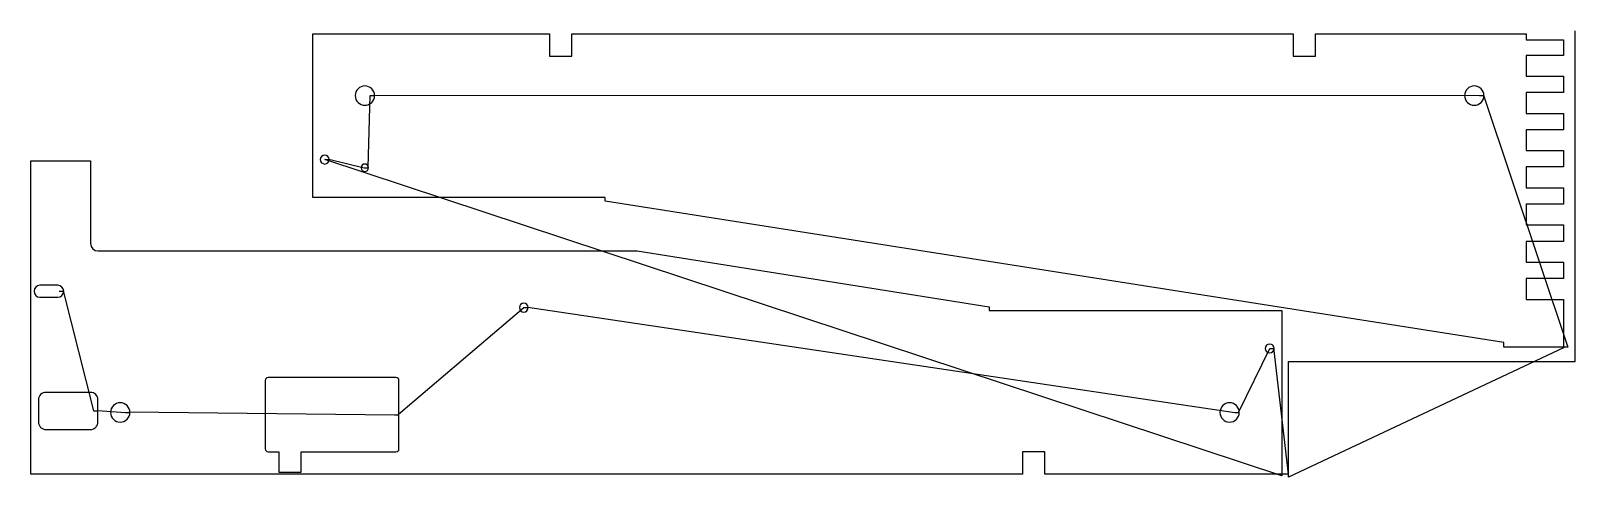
# Model space of a CAD drawing. Header units: metres. Extents: x 19 to 10408, y 0 to 3000.
import ezdxf

# ---------------------------------------------------------------- set-up
doc = ezdxf.new("R2010")
doc.units = ezdxf.units.M

msp = doc.modelspace()

# ---------------------------------------------------------------- linework, layer by layer
at = {"layer": 'TOOL_0'}
for p, q in [((1914.931, 1879), (1914.931, 2981)), ((1914.931, 2981), (3508.431, 2981)), ((3508.431, 2981), (3508.431, 2830)), ((3658.431, 2830), (3658.431, 2981)), ((3658.431, 2981), (8511.431, 2981)), ((8511.431, 2981), (8511.431, 2830)), ((8661.431, 2830), (8661.431, 2981)), ((8661.431, 2981), (10078.931, 2981)), ((10078.931, 2981), (10078.931, 2940)), ((10078.931, 2940), (10329.931, 2940)), ((10329.931, 2940), (10329.931, 2835)), ((10407.539, 2999), (10407.539, 3000)), ((10407.539, 777.324), (10407.539, 2999)), ((3508.431, 2830), (3658.431, 2830)), ((8511.431, 2830), (8661.431, 2830)), ((10329.931, 2835), (10078.931, 2835)), ((10078.931, 2835), (10078.931, 2695)), ((10078.931, 2695), (10329.931, 2695)), ((10329.931, 2695), (10329.931, 2585)), ((2287.395, 2083.536), (2300.931, 2565)), ((2300.931, 2565), (2330.931, 2565)), ((2330.931, 2565), (2327.395, 2568.536)), ((2327.395, 2568.536), (9763.931, 2565)), ((9763.931, 2565), (9793.931, 2565)), ((9793.931, 2565), (9790.395, 2568.536)), ((9790.395, 2568.536), (10359.177, 874)), ((10329.931, 2585), (10078.931, 2585)), ((10078.931, 2585), (10078.931, 2445)), ((10078.931, 2445), (10329.931, 2445)), ((10329.931, 2445), (10329.931, 2335)), ((10329.931, 2335), (10078.931, 2335)), ((10078.931, 2335), (10078.931, 2195)), ((10078.931, 2195), (10329.931, 2195)), ((10329.931, 2195), (10329.931, 2085)), ((19, 19.001), (19, 2125.501)), ((19, 2125.501), (420.75, 2125.501)), ((420.75, 2125.501), (420.75, 1569.751)), ((8433.991, 9.481), (1995.931, 2135)), ((1995.931, 2135), (2025.931, 2135)), ((2025.931, 2135), (2022.395, 2138.536)), ((2022.395, 2138.536), (2260.931, 2080)), ((2260.931, 2080), (2290.931, 2080)), ((2290.931, 2080), (2287.395, 2083.536)), ((10329.931, 2085), (10078.931, 2085)), ((10078.931, 2085), (10078.931, 1945)), ((3882.931, 1879), (1914.931, 1879)), ((3882.931, 1854.145), (3882.931, 1879)), ((10078.931, 1945), (10329.931, 1945)), ((10329.931, 1945), (10329.931, 1835)), ((9927.931, 904.145), (3882.931, 1854.145)), ((10329.931, 1835), (10078.931, 1835)), ((10078.931, 1835), (10078.931, 1695)), ((10078.931, 1695), (10329.931, 1695)), ((10329.931, 1695), (10329.931, 1585)), ((10329.931, 1585), (10078.931, 1585)), ((10078.931, 1585), (10078.931, 1445)), ((470, 1520.501), (4097.402, 1520.501)), ((4097.402, 1520.501), (6465.75, 1145.392)), ((10078.931, 1445), (10329.931, 1445)), ((10329.931, 1445), (10329.931, 1335)), ((200, 1289.751), (80, 1289.751)), ((210, 1249.751), (240, 1249.751)), ((240, 1249.751), (236.464, 1253.287)), ((236.464, 1253.287), (440, 444.751)), ((10329.931, 1335), (10078.931, 1335)), ((10078.931, 1335), (10078.931, 1195)), ((80, 1209.751), (200, 1209.751)), ((3365, 1139.751), (3361.464, 1143.287)), ((3361.464, 1143.287), (8118, 434.751)), ((6465.75, 1145.392), (6465.75, 1120.501)), ((10078.931, 1195), (10329.931, 1195)), ((10329.931, 1195), (10329.931, 874)), ((2491.464, 423.287), (3335, 1139.751)), ((3335, 1139.751), (3365, 1139.751)), ((6465.75, 1120.501), (8434, 1120.501)), ((8434, 1120.501), (8434, 19.001)), ((8144.464, 438.287), (8353, 864.751)), ((8353, 864.751), (8383, 864.751)), ((8383, 864.751), (8379.464, 868.287)), ((8379.464, 868.287), (8478.153, 18.731)), ((10329.823, 868.428), (8478.398, 0)), ((9927.931, 874), (9927.931, 904.145)), ((10329.931, 874), (9927.931, 874)), ((10329.931, 874), (10329.823, 868.428)), ((10359.177, 874), (10329.931, 874)), ((8478.398, 1), (8478.398, 777.324)), ((8478.398, 777.324), (10407.539, 777.324)), ((1595, 649.751), (1595, 189.751)), ((2475, 669.751), (1615, 669.751)), ((2495, 419.751), (2495, 649.751)), ((70, 519.751), (70, 369.751)), ((420, 569.751), (120, 569.751)), ((470, 444.751), (470, 519.751)), ((440, 444.751), (470, 444.751)), ((470, 444.751), (466.464, 448.287)), ((466.464, 448.287), (655, 434.751)), ((470, 369.751), (470, 444.751)), ((655, 434.751), (685, 434.751)), ((685, 434.751), (681.464, 438.287)), ((681.464, 438.287), (2465, 419.751)), ((2465, 419.751), (2495, 419.751)), ((2495, 419.751), (2491.464, 423.287)), ((2495, 189.751), (2495, 419.751)), ((8118, 434.751), (8148, 434.751)), ((8148, 434.751), (8144.464, 438.287)), ((120, 319.751), (420, 319.751)), ((1615, 169.751), (1687.5, 169.751)), ((1687.5, 169.751), (1687.5, 34.001)), ((1837.5, 34.001), (1837.5, 169.751)), ((1837.5, 169.751), (2475, 169.751)), ((6840.5, 169.751), (6690.5, 169.751)), ((6690.5, 169.751), (6690.5, 19.001)), ((6840.5, 19.001), (6840.5, 169.751)), ((6690.5, 19.001), (19, 19.001)), ((1687.5, 34.001), (1837.5, 34.001)), ((8434, 19.001), (6840.5, 19.001)), ((8434, 19.001), (8433.991, 9.481)), ((8478.153, 18.731), (8434, 19.001)), ((8478.398, 0), (8478.398, 1)), ((8478.398, 1), (8478.398, 0)), ((8478.398, 0), (8478.398, 1))]:
    msp.add_line(p, q, dxfattribs=at)
for centre, radius, start, end in [((2265.931, 2565), 65, 0, 180), ((9728.931, 2565), 65, 0, 180), ((2265.931, 2565), 65, 180, 0), ((9728.931, 2565), 65, 180, 0), ((1995.931, 2135), 30, 0, 180), ((1995.931, 2135), 30, 180, 0), ((2265.931, 2080), 25, 0, 180), ((2265.931, 2080), 25, 180, 0), ((470, 1569.751), 49.25, 180, 270), ((80, 1249.751), 40, 90, 270), ((200, 1249.751), 40, 0, 90), ((200, 1249.751), 40, 270, 0), ((3335, 1139.751), 30, 0, 180), ((3335, 1139.751), 30, 180, 0), ((8353, 864.751), 30, 0, 180), ((8353, 864.751), 30, 180, 0), ((1615, 649.751), 20, 90, 180), ((2475, 649.751), 20, 0, 90), ((120, 519.751), 50, 90, 180), ((420, 519.751), 50, 0, 90), ((620, 434.751), 65, 0, 180), ((620, 434.751), 65, 180, 0), ((8083, 434.751), 65, 0, 180), ((8083, 434.751), 65, 180, 0), ((120, 369.751), 50, 180, 270), ((420, 369.751), 50, 270, 0), ((1615, 189.751), 20, 180, 270), ((2475, 189.751), 20, 270, 0)]:
    msp.add_arc(centre, radius, start, end, dxfattribs=at)

doc.saveas('drawing.dxf')
